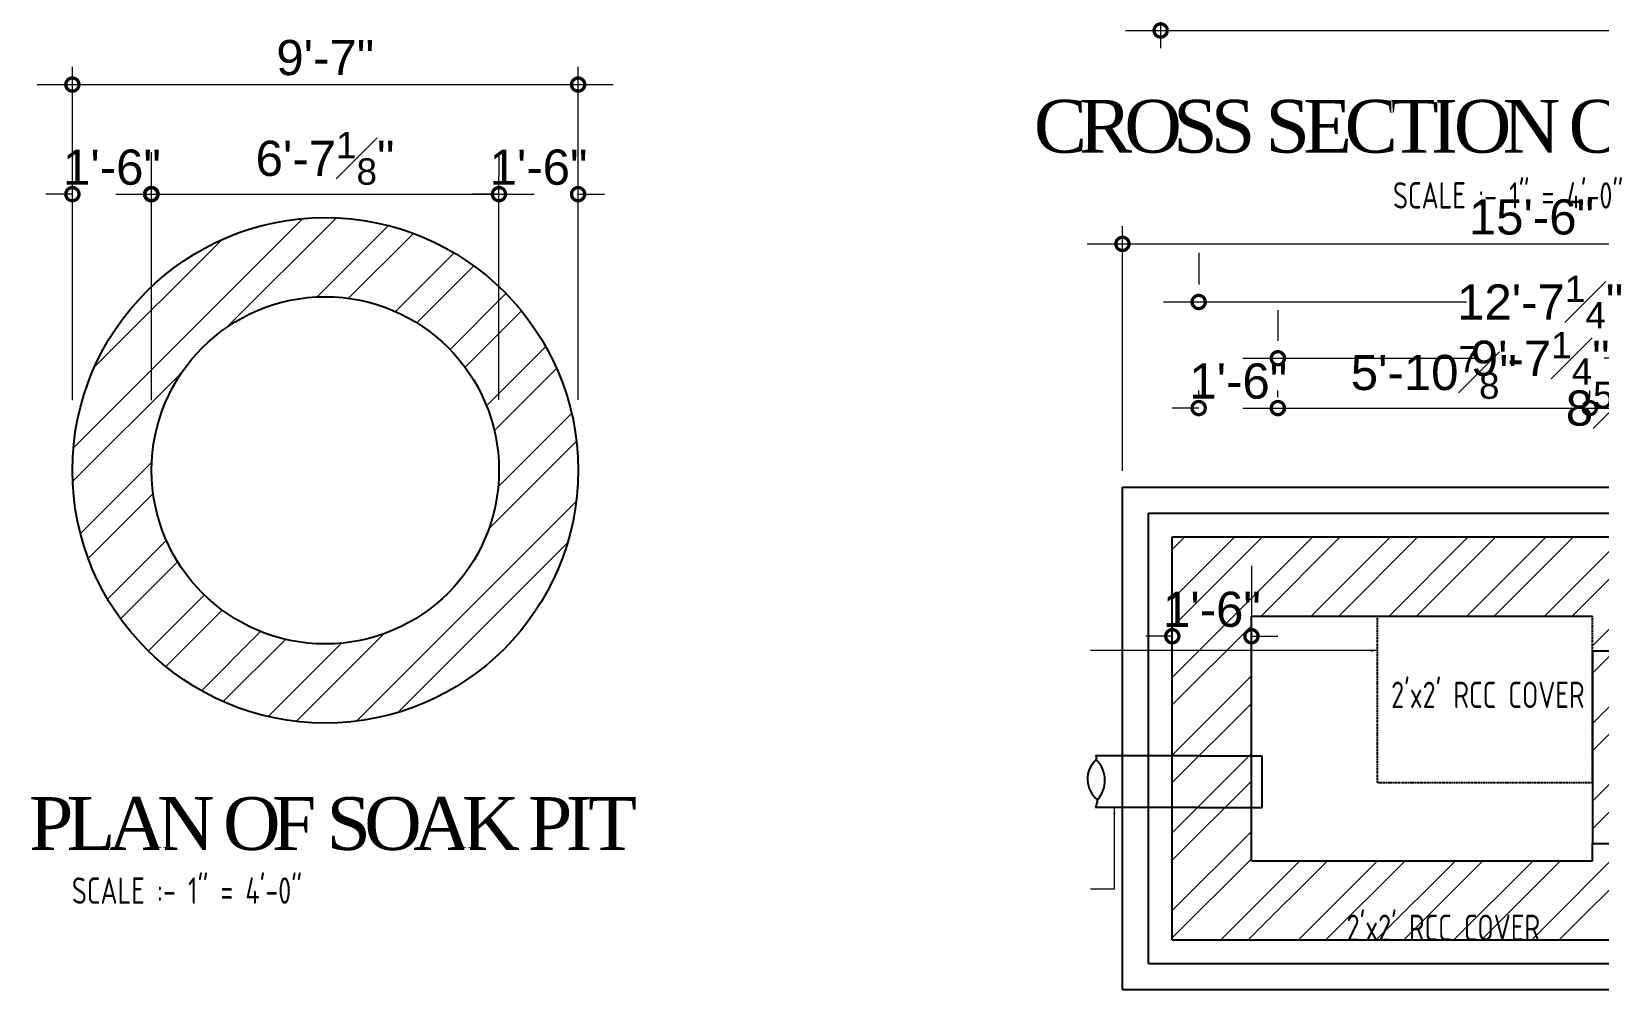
# Model space of a CAD drawing. Header units: inches. Extents: x -4597 to 93300, y -14139 to 5932.
# Drawn here: x 4103 to 4459.6, y -10832.3 to -10614.3 of the extents above; entities that cross this region are included whole.
import ezdxf

# ---------------------------------------------------------------- set-up
doc = ezdxf.new("R2010")
doc.units = ezdxf.units.IN
doc.header["$LTSCALE"] = 0.5
doc.header["$MEASUREMENT"] = 0
doc.header["$PDMODE"] = 66
doc.linetypes.add('HIDDEN', pattern=[0.375, 0.25, -0.125])
for name, color, linetype, lineweight in [('1', 7, 'Continuous', 25), ('DIM_LINE', 165, 'Continuous', 15), ('Dimensions', 62, 'Continuous', 13), ('hatch', 9, 'Continuous', 0), ('TEXT', 220, 'Continuous', 9), ('tile', 21, 'Continuous', 9)]:
    doc.layers.add(name, color=color, linetype=linetype, lineweight=lineweight)
doc.layers.add('OUTLINE', color=116, linetype='Continuous')
doc.styles.add('int text 1in-4ft', font='trebuc.ttf', dxfattribs={"height": 3.5})
doc.styles.add('ordinary', font='ARIALN.TTF')
doc.styles.add('style1', font='arial.ttf', dxfattribs={"height": 7})
doc.dimstyles.new('dim 1in-4ft', dxfattribs={"dimscale": 0.5, "dimtxt": 3.5, "dimasz": 3, "dimexe": 6, "dimexo": 12, "dimgap": 1, "dimtad": 1, "dimzin": 0, "dimdsep": 46, "dimlunit": 4, "dimtxsty": 'int text 1in-4ft', "dimblk": 'DOT', "dimcen": 4, "dimdle": 6, "dimclrt": 7, "dimadec": 0, "dimazin": 0, "dimtfac": 1, "dimtofl": 0, "dimtmove": 0, "dimatfit": 3, "dimfxl": 7, "dimfxlon": 1, "dimtolj": 1, "dimtzin": 0, "dimarcsym": 0})
doc.dimstyles.new('Ronika', dxfattribs={"dimtxt": 8, "dimasz": 6, "dimexe": 4, "dimexo": 16, "dimgap": 2, "dimtad": 1, "dimdec": 3, "dimzin": 3, "dimdsep": 46, "dimlunit": 4, "dimtxsty": 'style1', "dimblk": 'DOTSMALL', "dimcen": 2, "dimdle": 8, "dimclrd": 256, "dimclre": 7, "dimclrt": 256, "dimadec": 0, "dimazin": 0, "dimtfac": 0.75, "dimtdec": 3, "dimtix": 1, "dimtofl": 0, "dimtmove": 2, "dimatfit": 3, "dimfxl": 1, "dimfrac": 1, "dimtolj": 1, "dimtzin": 0, "dimlwd": 13, "dimlwe": 13, "dimarcsym": 0})

# ---------------------------------------------------------------- blocks, each defined once
blk = doc.blocks.new('_DOTSMALL')
at = {"color": 0, "linetype": 'ByBlock', "const_width": 0.5}
blk.add_lwpolyline([(-0.0625, 0, 1), (0.0625, 0, 1)], format="xyb", close=True, dxfattribs=at)
blk = doc.blocks.new('*D79')
at = {"layer": 'Defpoints', "color": 0, "transparency": 16777216}
for p in [(-176301.19, 44057.01), (-176319.19, 43994.18), (-176301.19, 43994.11)]:
    blk.add_point(p, dxfattribs=at)
at = {"layer": 'DIM_LINE', "color": 7, "lineweight": 13, "transparency": 16777216}
for p, q in [((-176319.19, 44010.18), (-176319.19, 44061.01)), ((-176301.19, 44010.11), (-176301.19, 44061.01))]:
    blk.add_line(p, q, dxfattribs=at)
at = {"layer": 'DIM_LINE', "lineweight": 13, "transparency": 16777216}
for p, q in [((-176319.19, 44057.01), (-176325.19, 44057.01)), ((-176301.19, 44057.01), (-176295.19, 44057.01))]:
    blk.add_line(p, q, dxfattribs=at)
at = {"layer": 'DIM_LINE', "lineweight": 13, "transparency": 16777216, "xscale": 6, "yscale": 6, "zscale": 6}
blk.add_blockref('_DOTSMALL', (-176319.19, 44057.01), dxfattribs=at)
at = {"layer": 'DIM_LINE', "lineweight": 13, "transparency": 16777216, "xscale": 6, "yscale": 6, "zscale": 6, "rotation": 180}
blk.add_blockref('_DOTSMALL', (-176301.19, 44057.01), dxfattribs=at)
at = {"layer": 'DIM_LINE', "transparency": 16777216, "insert": (-176310.19, 44063.1), "char_height": 8, "attachment_point": 5, "style": 'style1'}
blk.add_mtext('\\A1;1\'-6"', dxfattribs=at)
blk = doc.blocks.new('*D80')
at = {"layer": 'Defpoints', "color": 0, "transparency": 16777216}
for p in [(-176222.21, 44057.01), (-176301.3, 44050.53), (-176222.21, 44050.53)]:
    blk.add_point(p, dxfattribs=at)
at = {"layer": 'DIM_LINE', "color": 7, "lineweight": 13, "transparency": 16777216}
for p, q in [((-176301.3, 44066.53), (-176301.3, 44061.01)), ((-176222.21, 44066.53), (-176222.21, 44061.01))]:
    blk.add_line(p, q, dxfattribs=at)
at = {"layer": 'DIM_LINE', "lineweight": 13, "transparency": 16777216}
blk.add_line((-176309.3, 44057.01), (-176214.21, 44057.01), dxfattribs=at)
at = {"layer": 'DIM_LINE', "lineweight": 13, "transparency": 16777216, "xscale": 6, "yscale": 6, "zscale": 6, "rotation": 180}
blk.add_blockref('_DOTSMALL', (-176301.3, 44057.01), dxfattribs=at)
at = {"layer": 'DIM_LINE', "lineweight": 13, "transparency": 16777216, "xscale": 6, "yscale": 6, "zscale": 6}
blk.add_blockref('_DOTSMALL', (-176222.21, 44057.01), dxfattribs=at)
at = {"layer": 'DIM_LINE', "transparency": 16777216, "insert": (-176261.75, 44065.16), "char_height": 8, "attachment_point": 5, "style": 'style1'}
blk.add_mtext('\\A1;6\'-7{\\H0.750000x;\\S1#8;}"', dxfattribs=at)
blk = doc.blocks.new('*D81')
at = {"layer": 'Defpoints', "color": 0, "transparency": 16777216}
for p in [(-176204.21, 44057.01), (-176222.21, 43994.19), (-176204.21, 43994.19)]:
    blk.add_point(p, dxfattribs=at)
at = {"layer": 'DIM_LINE', "color": 7, "lineweight": 13, "transparency": 16777216}
for p, q in [((-176222.21, 44010.19), (-176222.21, 44061.01)), ((-176204.21, 44010.19), (-176204.21, 44061.01))]:
    blk.add_line(p, q, dxfattribs=at)
at = {"layer": 'DIM_LINE', "lineweight": 13, "transparency": 16777216}
for p, q in [((-176222.21, 44057.01), (-176228.21, 44057.01)), ((-176204.21, 44057.01), (-176198.21, 44057.01))]:
    blk.add_line(p, q, dxfattribs=at)
at = {"layer": 'DIM_LINE', "lineweight": 13, "transparency": 16777216, "xscale": 6, "yscale": 6, "zscale": 6}
blk.add_blockref('_DOTSMALL', (-176222.21, 44057.01), dxfattribs=at)
at = {"layer": 'DIM_LINE', "lineweight": 13, "transparency": 16777216, "xscale": 6, "yscale": 6, "zscale": 6, "rotation": 180}
blk.add_blockref('_DOTSMALL', (-176204.21, 44057.01), dxfattribs=at)
at = {"layer": 'DIM_LINE', "transparency": 16777216, "insert": (-176213.21, 44063.1), "char_height": 8, "attachment_point": 5, "style": 'style1'}
blk.add_mtext('\\A1;1\'-6"', dxfattribs=at)
blk = doc.blocks.new('*D82')
at = {"layer": 'Defpoints', "color": 0, "transparency": 16777216}
for p in [(-176204.21, 44081.94), (-176319.19, 43994.18), (-176204.21, 43994.19)]:
    blk.add_point(p, dxfattribs=at)
at = {"layer": 'DIM_LINE', "color": 7, "lineweight": 13, "transparency": 16777216}
for p, q in [((-176319.19, 44010.18), (-176319.19, 44085.94)), ((-176204.21, 44010.19), (-176204.21, 44085.94))]:
    blk.add_line(p, q, dxfattribs=at)
at = {"layer": 'DIM_LINE', "lineweight": 13, "transparency": 16777216}
blk.add_line((-176327.19, 44081.94), (-176196.21, 44081.94), dxfattribs=at)
at = {"layer": 'DIM_LINE', "lineweight": 13, "transparency": 16777216, "xscale": 6, "yscale": 6, "zscale": 6, "rotation": 180}
blk.add_blockref('_DOTSMALL', (-176319.19, 44081.94), dxfattribs=at)
at = {"layer": 'DIM_LINE', "lineweight": 13, "transparency": 16777216, "xscale": 6, "yscale": 6, "zscale": 6}
blk.add_blockref('_DOTSMALL', (-176204.21, 44081.94), dxfattribs=at)
at = {"layer": 'DIM_LINE', "transparency": 16777216, "insert": (-176261.7, 44088.03), "char_height": 8, "attachment_point": 5, "style": 'style1'}
blk.add_mtext('\\A1;9\'-7"', dxfattribs=at)
blk = doc.blocks.new('*D87')
at = {"layer": 'Defpoints', "color": 0, "transparency": 16777216}
for p in [(-176552.13, 44149.44), (-176703.43, 44144.59), (-176552.13, 44144.59)]:
    blk.add_point(p, dxfattribs=at)
at = {"layer": 'DIM_LINE', "color": 7, "lineweight": 13, "transparency": 16777216}
for p, q in [((-176703.43, 44160.59), (-176703.43, 44153.44)), ((-176552.13, 44160.59), (-176552.13, 44153.44))]:
    blk.add_line(p, q, dxfattribs=at)
at = {"layer": 'DIM_LINE', "lineweight": 13, "transparency": 16777216}
for p, q in [((-176711.43, 44149.44), (-176642.54, 44149.44)), ((-176544.13, 44149.44), (-176609.04, 44149.44))]:
    blk.add_line(p, q, dxfattribs=at)
at = {"layer": 'DIM_LINE', "lineweight": 13, "transparency": 16777216, "xscale": 6, "yscale": 6, "zscale": 6, "rotation": 180}
blk.add_blockref('_DOTSMALL', (-176703.43, 44149.44), dxfattribs=at)
at = {"layer": 'DIM_LINE', "lineweight": 13, "transparency": 16777216, "xscale": 6, "yscale": 6, "zscale": 6}
blk.add_blockref('_DOTSMALL', (-176552.13, 44149.44), dxfattribs=at)
at = {"layer": 'DIM_LINE', "transparency": 16777216, "insert": (-176625.79, 44149.44), "char_height": 8, "attachment_point": 5, "style": 'style1'}
blk.add_mtext('\\A1;12\'-7{\\H0.750000x;\\S1#4;}"', dxfattribs=at)
blk = doc.blocks.new('*D88')
at = {"layer": 'Defpoints', "color": 0, "transparency": 16777216}
for p in [(-176570.13, 44136.64), (-176685.43, 44131.59), (-176570.13, 44131.59)]:
    blk.add_point(p, dxfattribs=at)
at = {"layer": 'DIM_LINE', "color": 7, "lineweight": 13, "transparency": 16777216}
for p, q in [((-176685.43, 44147.59), (-176685.43, 44140.64)), ((-176570.13, 44147.59), (-176570.13, 44140.64))]:
    blk.add_line(p, q, dxfattribs=at)
at = {"layer": 'DIM_LINE', "lineweight": 13, "transparency": 16777216}
for p, q in [((-176693.43, 44136.64), (-176640.3, 44136.64)), ((-176562.13, 44136.64), (-176611.28, 44136.64))]:
    blk.add_line(p, q, dxfattribs=at)
at = {"layer": 'DIM_LINE', "lineweight": 13, "transparency": 16777216, "xscale": 6, "yscale": 6, "zscale": 6, "rotation": 180}
blk.add_blockref('_DOTSMALL', (-176685.43, 44136.64), dxfattribs=at)
at = {"layer": 'DIM_LINE', "lineweight": 13, "transparency": 16777216, "xscale": 6, "yscale": 6, "zscale": 6}
blk.add_blockref('_DOTSMALL', (-176570.13, 44136.64), dxfattribs=at)
at = {"layer": 'DIM_LINE', "transparency": 16777216, "insert": (-176625.79, 44136.64), "char_height": 8, "attachment_point": 5, "style": 'style1'}
blk.add_mtext('\\A1;9\'-7{\\H0.750000x;\\S1#4;}"', dxfattribs=at)
blk = doc.blocks.new('*D89')
at = {"layer": 'Defpoints', "color": 0, "transparency": 16777216}
for p in [(-176709.43, 44079.4), (-176709.43, 44073.4), (-176691.43, 44073.4)]:
    blk.add_point(p, dxfattribs=at)
at = {"layer": 'OUTLINE', "color": 7, "lineweight": 13, "transparency": 16777216}
for p, q in [((-176691.43, 44089.4), (-176691.43, 44077.4)), ((-176709.43, 44063.4), (-176709.43, 44069.4))]:
    blk.add_line(p, q, dxfattribs=at)
at = {"layer": 'OUTLINE', "lineweight": 13, "transparency": 16777216}
for p, q in [((-176709.43, 44073.4), (-176715.43, 44073.4)), ((-176691.43, 44073.4), (-176685.43, 44073.4))]:
    blk.add_line(p, q, dxfattribs=at)
at = {"layer": 'OUTLINE', "lineweight": 13, "transparency": 16777216, "xscale": 6, "yscale": 6, "zscale": 6}
blk.add_blockref('_DOTSMALL', (-176709.43, 44073.4), dxfattribs=at)
at = {"layer": 'OUTLINE', "lineweight": 13, "transparency": 16777216, "xscale": 6, "yscale": 6, "zscale": 6, "rotation": 180}
blk.add_blockref('_DOTSMALL', (-176691.43, 44073.4), dxfattribs=at)
at = {"layer": 'OUTLINE', "transparency": 16777216, "insert": (-176700.43, 44079.48), "char_height": 8, "attachment_point": 5, "style": 'style1'}
blk.add_mtext('\\A1;1\'-6"', dxfattribs=at)
blk = doc.blocks.new('*D93')
at = {"layer": 'Defpoints', "color": 0, "transparency": 16777216}
for p in [(-176685.43, 44125.31), (-176703.43, 44111.77), (-176685.43, 44111.77)]:
    blk.add_point(p, dxfattribs=at)
at = {"layer": 'DIM_LINE', "color": 7, "lineweight": 13, "transparency": 16777216}
for p, q in [((-176703.43, 44127.77), (-176703.43, 44129.31)), ((-176685.43, 44127.77), (-176685.43, 44129.31))]:
    blk.add_line(p, q, dxfattribs=at)
at = {"layer": 'DIM_LINE', "lineweight": 13, "transparency": 16777216}
for p, q in [((-176703.43, 44125.31), (-176709.43, 44125.31)), ((-176685.43, 44125.31), (-176679.43, 44125.31))]:
    blk.add_line(p, q, dxfattribs=at)
at = {"layer": 'DIM_LINE', "lineweight": 13, "transparency": 16777216, "xscale": 6, "yscale": 6, "zscale": 6}
blk.add_blockref('_DOTSMALL', (-176703.43, 44125.31), dxfattribs=at)
at = {"layer": 'DIM_LINE', "lineweight": 13, "transparency": 16777216, "xscale": 6, "yscale": 6, "zscale": 6, "rotation": 180}
blk.add_blockref('_DOTSMALL', (-176685.43, 44125.31), dxfattribs=at)
at = {"layer": 'DIM_LINE', "transparency": 16777216, "insert": (-176694.43, 44131.4), "char_height": 8, "attachment_point": 5, "style": 'style1'}
blk.add_mtext('\\A1;1\'-6"', dxfattribs=at)
blk = doc.blocks.new('*D94')
at = {"layer": 'Defpoints', "color": 0, "transparency": 16777216}
for p in [(-176614.52, 44125.31), (-176685.43, 44111.77), (-176614.52, 44111.77)]:
    blk.add_point(p, dxfattribs=at)
at = {"layer": 'DIM_LINE', "color": 7, "lineweight": 13, "transparency": 16777216}
for p, q in [((-176685.43, 44127.77), (-176685.43, 44129.31)), ((-176614.52, 44127.77), (-176614.52, 44129.31))]:
    blk.add_line(p, q, dxfattribs=at)
at = {"layer": 'DIM_LINE', "lineweight": 13, "transparency": 16777216}
blk.add_line((-176693.43, 44125.31), (-176606.52, 44125.31), dxfattribs=at)
at = {"layer": 'DIM_LINE', "lineweight": 13, "transparency": 16777216, "xscale": 6, "yscale": 6, "zscale": 6, "rotation": 180}
blk.add_blockref('_DOTSMALL', (-176685.43, 44125.31), dxfattribs=at)
at = {"layer": 'DIM_LINE', "lineweight": 13, "transparency": 16777216, "xscale": 6, "yscale": 6, "zscale": 6}
blk.add_blockref('_DOTSMALL', (-176614.52, 44125.31), dxfattribs=at)
at = {"layer": 'DIM_LINE', "transparency": 16777216, "insert": (-176649.97, 44133.41), "char_height": 8, "attachment_point": 5, "style": 'style1'}
blk.add_mtext('\\A1;5\'-10{\\H0.750000x;\\S7#8;}"', dxfattribs=at)
blk = doc.blocks.new('*D95')
at = {"layer": 'Defpoints', "color": 0, "transparency": 16777216}
for p in [(-176605.91, 44125.31), (-176614.52, 44111.77), (-176605.91, 44111.77)]:
    blk.add_point(p, dxfattribs=at)
at = {"layer": 'DIM_LINE', "color": 7, "lineweight": 13, "transparency": 16777216}
for p, q in [((-176614.52, 44127.77), (-176614.52, 44129.31)), ((-176605.91, 44127.77), (-176605.91, 44129.31))]:
    blk.add_line(p, q, dxfattribs=at)
at = {"layer": 'DIM_LINE', "lineweight": 13, "transparency": 16777216}
blk.add_line((-176622.52, 44125.31), (-176597.91, 44125.31), dxfattribs=at)
at = {"layer": 'DIM_LINE', "lineweight": 13, "transparency": 16777216, "xscale": 6, "yscale": 6, "zscale": 6, "rotation": 180}
blk.add_blockref('_DOTSMALL', (-176614.52, 44125.31), dxfattribs=at)
at = {"layer": 'DIM_LINE', "lineweight": 13, "transparency": 16777216, "xscale": 6, "yscale": 6, "zscale": 6}
blk.add_blockref('_DOTSMALL', (-176605.91, 44125.31), dxfattribs=at)
at = {"layer": 'DIM_LINE', "transparency": 16777216, "insert": (-176610.22, 44125.31), "char_height": 8, "attachment_point": 5, "style": 'style1'}
blk.add_mtext('\\A1;8{\\H0.750000x;\\S5#8;}"', dxfattribs=at)
blk = doc.blocks.new('*D96')
at = {"layer": 'Defpoints', "color": 0, "transparency": 16777216}
for p in [(-176570.13, 44125.31), (-176605.91, 44111.77), (-176570.13, 44111.77)]:
    blk.add_point(p, dxfattribs=at)
at = {"layer": 'DIM_LINE', "color": 7, "lineweight": 13, "transparency": 16777216}
for p, q in [((-176605.91, 44127.77), (-176605.91, 44129.31)), ((-176570.13, 44127.77), (-176570.13, 44129.31))]:
    blk.add_line(p, q, dxfattribs=at)
at = {"layer": 'DIM_LINE', "lineweight": 13, "transparency": 16777216}
blk.add_line((-176613.91, 44125.31), (-176562.13, 44125.31), dxfattribs=at)
at = {"layer": 'DIM_LINE', "lineweight": 13, "transparency": 16777216, "xscale": 6, "yscale": 6, "zscale": 6, "rotation": 180}
blk.add_blockref('_DOTSMALL', (-176605.91, 44125.31), dxfattribs=at)
at = {"layer": 'DIM_LINE', "lineweight": 13, "transparency": 16777216, "xscale": 6, "yscale": 6, "zscale": 6}
blk.add_blockref('_DOTSMALL', (-176570.13, 44125.31), dxfattribs=at)
at = {"layer": 'DIM_LINE', "transparency": 16777216, "insert": (-176588.02, 44133.38), "char_height": 8, "attachment_point": 5, "style": 'style1'}
blk.add_mtext('\\A1;2\'-11{\\H0.750000x;\\S3#4;}"', dxfattribs=at)
blk = doc.blocks.new('_Dot')
at = {"color": 0, "linetype": 'ByBlock', "lineweight": -2}
blk.add_line((-0.5, 0), (-1, 0), dxfattribs=at)
at = {"color": 0, "linetype": 'ByBlock', "const_width": 0.5}
blk.add_lwpolyline([(-0.25, 0, 1), (0.25, 0, 1)], format="xyb", close=True, dxfattribs=at)
blk = doc.blocks.new('*D118')
at = {"layer": 'Defpoints', "color": 0, "transparency": 16777216}
for p in [(-176534.79, 44162.66), (-176720.77, 44095), (-176534.79, 44095)]:
    blk.add_point(p, dxfattribs=at)
at = {"layer": 'DIM_LINE', "color": 7, "lineweight": 13, "transparency": 16777216}
for p, q in [((-176720.77, 44111), (-176720.77, 44166.66)), ((-176534.79, 44111), (-176534.79, 44166.66))]:
    blk.add_line(p, q, dxfattribs=at)
at = {"layer": 'DIM_LINE', "lineweight": 13, "transparency": 16777216}
blk.add_line((-176728.77, 44162.66), (-176526.79, 44162.66), dxfattribs=at)
at = {"layer": 'DIM_LINE', "lineweight": 13, "transparency": 16777216, "xscale": 6, "yscale": 6, "zscale": 6, "rotation": 180}
blk.add_blockref('_DOTSMALL', (-176720.77, 44162.66), dxfattribs=at)
at = {"layer": 'DIM_LINE', "lineweight": 13, "transparency": 16777216, "xscale": 6, "yscale": 6, "zscale": 6}
blk.add_blockref('_DOTSMALL', (-176534.79, 44162.66), dxfattribs=at)
at = {"layer": 'DIM_LINE', "transparency": 16777216, "insert": (-176627.78, 44168.74), "char_height": 8, "attachment_point": 5, "style": 'style1'}
blk.add_mtext('\\A1;15\'-6"', dxfattribs=at)
blk = doc.blocks.new('*D116')
at = {"layer": 'Defpoints', "color": 0, "transparency": 16777216}
for p in [(-176783.48, 43645.03), (-176597.06, 43645.03), (-176597.06, 43595.56)]:
    blk.add_point(p, dxfattribs=at)
at = {"layer": 'DIM_LINE', "color": 7, "lineweight": 13, "transparency": 16777216}
for p, q in [((-176783.48, 43629.03), (-176783.48, 43591.56)), ((-176597.06, 43629.03), (-176597.06, 43591.56))]:
    blk.add_line(p, q, dxfattribs=at)
at = {"layer": 'DIM_LINE', "lineweight": 13, "transparency": 16777216}
blk.add_line((-176791.48, 43595.56), (-176589.06, 43595.56), dxfattribs=at)
at = {"layer": 'DIM_LINE', "lineweight": 13, "transparency": 16777216, "xscale": 6, "yscale": 6, "zscale": 6, "rotation": 180}
blk.add_blockref('_DOTSMALL', (-176783.48, 43595.56), dxfattribs=at)
at = {"layer": 'DIM_LINE', "lineweight": 13, "transparency": 16777216, "xscale": 6, "yscale": 6, "zscale": 6}
blk.add_blockref('_DOTSMALL', (-176597.06, 43595.56), dxfattribs=at)
at = {"layer": 'DIM_LINE', "transparency": 16777216, "insert": (-176690.27, 43603.75), "char_height": 8, "attachment_point": 5, "style": 'style1'}
blk.add_mtext('\\A1;15\'-6{\\H0.750000x;\\S3#8;}"', dxfattribs=at)
blk = doc.blocks.new('*D122')
at = {"layer": 'Defpoints', "color": 0, "transparency": 16777216}
for p in [(-176783.48, 43649.01), (-176597.06, 43649.01), (-176597.06, 43595.56)]:
    blk.add_point(p, dxfattribs=at)
at = {"layer": 'DIM_LINE', "color": 7, "lineweight": 13, "transparency": 16777216}
for p, q in [((-176783.48, 43633.01), (-176783.48, 43591.56)), ((-176597.06, 43633.01), (-176597.06, 43591.56))]:
    blk.add_line(p, q, dxfattribs=at)
at = {"layer": 'DIM_LINE', "lineweight": 13, "transparency": 16777216}
blk.add_line((-176791.48, 43595.56), (-176589.06, 43595.56), dxfattribs=at)
at = {"layer": 'DIM_LINE', "lineweight": 13, "transparency": 16777216, "xscale": 6, "yscale": 6, "zscale": 6, "rotation": 180}
blk.add_blockref('_DOTSMALL', (-176783.48, 43595.56), dxfattribs=at)
at = {"layer": 'DIM_LINE', "lineweight": 13, "transparency": 16777216, "xscale": 6, "yscale": 6, "zscale": 6}
blk.add_blockref('_DOTSMALL', (-176597.06, 43595.56), dxfattribs=at)
at = {"layer": 'DIM_LINE', "transparency": 16777216, "insert": (-176690.27, 43603.75), "char_height": 8, "attachment_point": 5, "style": 'style1'}
blk.add_mtext('\\A1;15\'-6{\\H0.750000x;\\S3#8;}"', dxfattribs=at)
blk = doc.blocks.new('GJHGF')
at = {"layer": 'hatch', "lineweight": 9, "ltscale": 5}
h = blk.add_hatch(dxfattribs=at)
h.set_pattern_fill('STEEL', color=256, scale=119.2698, style=0)
h.set_pattern_definition([(45, (-304724.405, 177462.562), (-10.5420605, 10.5420605), []), (45, (-304724.405, 177470.016), (-10.5420605, 10.5420605), [])])
h.paths.add_polyline_path([(-170692.2341, 55846.9242, 1), (-170807.221, 55846.9242, 1)])
h.paths.add_polyline_path([(-170789.221, 55846.9242, -1), (-170710.2341, 55846.9242, -1)], flags=16)
at = {"layer": '1', "color": 1}
for radius in [57.4934, 39.4934]:
    blk.add_circle((-170749.7275, 55846.9242), radius, dxfattribs=at)
at = {"insert": (-170781.1699, 55751.3025), "char_height": 6, "width": 136.473322, "attachment_point": 5, "style": 'ordinary'}
blk.add_mtext('{\\Fisocp3|c0;\\W0.8;SCALE :- 1" = 4\'-0" }', dxfattribs=at)
at = {"layer": 'TEXT', "insert": (-170817.069, 55772.5807), "char_height": 12, "width": 149.932109, "attachment_point": 1, "style": 'ordinary'}
blk.add_mtext('{\\fTimes New Roman|b0|i0|c0|p18;\\T0.8;PLAN OF SOAK PIT}', dxfattribs=at)
at = {"layer": 'DIM_LINE'}
for base, p1, p2, picture, middle in [((-170692.2341, 55934.6816), (-170807.221, 55846.9222), (-170692.2341, 55846.9242), '*D82', (-170749.7275, 55940.7662)), ((-170710.2341, 55909.7498), (-170789.333, 55903.2656), (-170710.2341, 55903.2656), '*D80', (-170749.7835, 55917.8937)), ((-170789.2209, 55909.7498), (-170807.221, 55846.9217), (-170789.2209, 55846.8458), '*D79', (-170798.2209, 55915.8344)), ((-170692.2341, 55909.7498), (-170710.2341, 55846.9242), (-170692.2341, 55846.9242), '*D81', (-170701.2341, 55915.8344))]:
    dim = blk.add_linear_dim(base=base, p1=p1, p2=p2, dimstyle='Ronika', dxfattribs=at)
    dim.commit()
    dim.dimension.update_dxf_attribs({"geometry": picture, "text_midpoint": middle, "insert": (5511.9712, 11852.7381)})
blk = doc.blocks.new('DSTFG')
at = {"layer": 'hatch', "lineweight": 9, "ltscale": 5}
h = blk.add_hatch(dxfattribs=at)
h.set_pattern_fill('STEEL', color=256, scale=100, style=0)
h.set_pattern_definition([(45, (-304763.27, 177538.813), (-8.8388348, 8.8388348), []), (45, (-304763.27, 177545.063), (-8.8388348, 8.8388348), [])])
h.paths.add_polyline_path([(-171179.4574, 55930.718), (-171052.1633, 55930.718), (-171052.1633, 55875.0831), (-171179.4574, 55875.0831)], flags=16)
h.paths.add_polyline_path([(-171197.4574, 55948.718), (-171034.1633, 55948.718), (-171034.1633, 55857.0831), (-171197.4574, 55857.0831)])
h.paths.add_polyline_path([(-171101.8915, 55930.718), (-171093.9402, 55930.718), (-171093.9402, 55875.0831), (-171101.8915, 55875.0831)], flags=0)
at = {"layer": '1', "color": 5}
for p, q in [((-171208.8001, 55845.7404), (-171208.8001, 55960.0606)), ((-171208.8001, 55960.0606), (-171022.8207, 55960.0606)), ((-171202.8487, 55851.6917), (-171202.8487, 55954.1093)), ((-171202.8487, 55954.1093), (-171028.772, 55954.1093)), ((-171101.8915, 55922.8153), (-171101.8915, 55879.01)), ((-171191.4574, 55898.9248), (-171214.9357, 55898.9248)), ((-171191.4574, 55898.9248), (-171177.0066, 55898.9248)), ((-171177.0066, 55887.1857), (-171177.0066, 55898.9248)), ((-171191.4574, 55887.1857), (-171214.9357, 55887.1857)), ((-171191.4574, 55887.1857), (-171177.0066, 55887.1857)), ((-171202.8487, 55851.6917), (-171028.772, 55851.6917)), ((-171208.8001, 55845.7404), (-171022.8207, 55845.7404))]:
    blk.add_line(p, q, dxfattribs=at)
at = {"layer": '1', "color": 1}
for p, q in [((-171197.4574, 55857.0831), (-171197.4574, 55948.718)), ((-171197.4574, 55948.718), (-171034.1633, 55948.718)), ((-171179.4574, 55875.0831), (-171179.4574, 55930.718)), ((-171179.4574, 55930.718), (-171101.8915, 55930.718)), ((-171101.8915, 55922.8153), (-171093.9402, 55922.8153)), ((-171101.8915, 55875.0831), (-171101.8915, 55879.01)), ((-171101.8915, 55879.01), (-171093.9402, 55879.01)), ((-171179.4574, 55875.0831), (-171101.8915, 55875.0831)), ((-171197.4574, 55857.0831), (-171034.1633, 55857.0831))]:
    blk.add_line(p, q, dxfattribs=at)
at = {"layer": '1', "color": 6, "linetype": 'HIDDEN', "ltscale": 0.2}
for p, q in [((-171150.8157, 55930.718), (-171101.8915, 55930.718)), ((-171150.8157, 55892.8518), (-171150.8157, 55930.718)), ((-171101.8915, 55892.8518), (-171101.8915, 55930.718)), ((-171150.8157, 55892.8518), (-171101.8915, 55892.8518))]:
    blk.add_line(p, q, dxfattribs=at)
at = {"layer": '1', "color": 5}
for centre, radius, start, end in [((-171210.8033, 55893.6172), 5.9331, 131.690397, 232.473836), ((-171215.2615, 55898.4009), 0.617, 320.523056, 58.1258), ((-171219.3435, 55893.3422), 6.5763, 318.054368, 45.68746), ((-171217.8216, 55888.8844), 3.3487, 329.518962, 1.281376), ((-171214.4514, 55888.99), 0.0381, 234.00888, 305.99112)]:
    blk.add_arc(centre, radius, start, end, dxfattribs=at)
at = {"char_height": 6, "width": 136.473322, "attachment_point": 5, "style": 'ordinary'}
for insert in [(-171125.7172, 55912.8122), (-171135.8303, 55859.8183)]:
    blk.add_mtext("{\\Fisocp3|c0;\\W0.8;2'x2' RCC COVER}", dxfattribs=dict(at, insert=insert))
at = {"layer": 'DIM_LINE'}
for base, p1, p2, picture, middle, set_off in [((-171022.8207, 56015.3933), (-171208.8001, 55947.7414), (-171022.8207, 55947.7414), '*D118', (-171115.8104, 56021.4779), (5511.9712, 11852.7381)), ((-171173.4574, 55978.0514), (-171191.4574, 55964.5043), (-171173.4574, 55964.5043), '*D93', (-171182.4574, 55984.136), (5511.9712, 11852.7381)), ((-171102.54886, 55978.05139), (-171173.45744, 55964.50435), (-171102.54886, 55964.50435), '*D94', (-171138.00315, 55986.14416), (5511.97116, 11852.73811)), ((-171058.1633, 55978.0514), (-171093.9402, 55964.5043), (-171058.1633, 55964.5043), '*D96', (-171076.0517, 55986.1148), (5511.9712, 11852.7381))]:
    dim = blk.add_linear_dim(base=base, p1=p1, p2=p2, dimstyle='Ronika', dxfattribs=at)
    dim.commit()
    dim.dimension.update_dxf_attribs({"geometry": picture, "text_midpoint": middle, "insert": set_off})
for base, p1, p2, picture, middle in [((-171040.1633, 56002.1777), (-171191.4574, 55997.3322), (-171040.1633, 55997.3322), '*D87', (-171113.8185, 56002.1777)), ((-171058.1633, 55989.3802), (-171173.4574, 55984.3284), (-171058.1633, 55984.3284), '*D88', (-171113.8185, 55989.3802)), ((-171093.9402, 55978.0514), (-171102.5489, 55964.5043), (-171093.9402, 55964.5043), '*D95', (-171098.2445, 55978.0514))]:
    dim = blk.add_linear_dim(base=base, p1=p1, p2=p2, dimstyle='Ronika', dxfattribs=at)
    dim.commit()
    dim.dimension.update_dxf_attribs({"geometry": picture, "text_midpoint": middle, "dimtype": 128, "insert": (5511.9712, 11852.7381)})
at = {"layer": 'OUTLINE'}
dim = blk.add_linear_dim(base=(-171197.4574, 55926.1385), p1=(-171179.4574, 55926.1385), p2=(-171197.4574, 55932.1385), dimstyle='Ronika', dxfattribs=at)
dim.commit()
dim.dimension.update_dxf_attribs({"geometry": '*D89', "text_midpoint": (-171188.4574, 55932.2231), "insert": (5511.9712, 11852.7381)})
at = {"layer": 'Dimensions', "ltscale": 0.5}
for points in [[(-171150.8157, 55922.8773), (-171216.0612, 55922.8773)], [(-171210.6406, 55887.1857), (-171210.6406, 55868.5866), (-171216.0612, 55868.5866)]]:
    blk.add_leader(points, dimstyle='dim 1in-4ft', override={"dimgap": 1, "dimtad": 0}, dxfattribs=at)
blk = doc.blocks.new('TGCV')
at = {"insert": (-171192.5093, 55410.7772), "char_height": 6, "width": 136.473322, "attachment_point": 5, "style": 'ordinary'}
blk.add_mtext('{\\Fisocp3|c0;\\W0.8;SCALE :- 1" = 4\'-0" }', dxfattribs=at)
at = {"layer": 'TEXT', "insert": (-171300.3298, 55432.5155), "char_height": 12, "width": 950.154532, "attachment_point": 1, "style": 'ordinary'}
blk.add_mtext('{\\fTimes New Roman|b0|i0|c0|p18;\\T0.8;CROSS SECTION OF SEPTIC TANK}', dxfattribs=at)
at = {"layer": 'DIM_LINE'}
for p1, p2, picture in [((-171271.5115, 55501.7472), (-171085.0938, 55501.7472), '*D122'), ((-171271.5115, 55497.7715), (-171085.0938, 55497.7715), '*D116')]:
    dim = blk.add_linear_dim(base=(-171085.0938, 55448.2965), p1=p1, p2=p2, dimstyle='Ronika', dxfattribs=at)
    dim.commit()
    dim.dimension.update_dxf_attribs({"geometry": picture, "text_midpoint": (-171178.3027, 55456.4916), "insert": (5511.9712, 11852.7381)})

msp = doc.modelspace()

# ---------------------------------------------------------------- block references
at = {"layer": 'tile'}
for name, p in [('TGCV', (175631.26, -66062.35)), ('GJHGF', (174919.55, -66561.04)), ('DSTFG', (175559.86, -66678))]:
    msp.add_blockref(name, p, dxfattribs=at)

doc.saveas('drawing.dxf')
